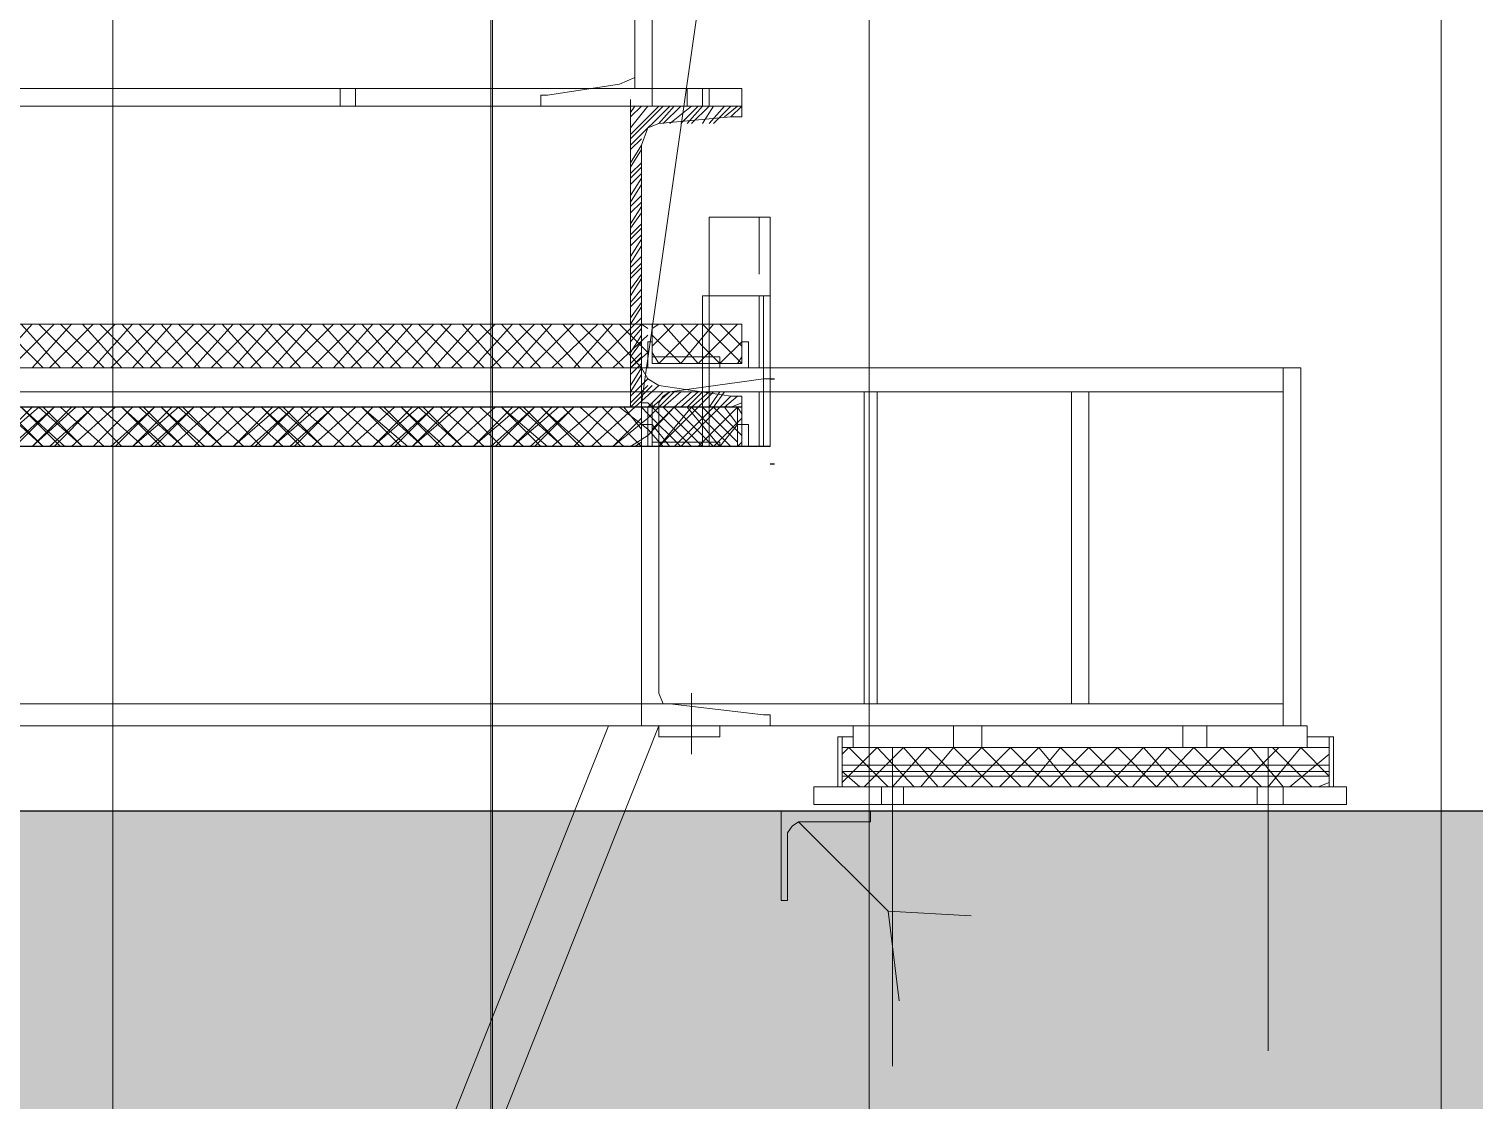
# Model space of a CAD drawing. Header units: millimetres. Extents: x 3220 to 226993, y 817 to 176024.
# Drawn here: x 158562 to 159520, y 145752 to 146462 of the extents above; entities that cross this region are included whole.
import ezdxf

# ---------------------------------------------------------------- set-up
doc = ezdxf.new("R2010")
doc.units = ezdxf.units.MM
doc.layers.add('Sichtbare Kanten(DIN)', color=7, linetype='Continuous', lineweight=50, true_color=0x3f3f3f)

# ---------------------------------------------------------------- blocks, each defined once
blk = doc.blocks.new('section 1-2')
h = blk.add_hatch()
h.set_pattern_fill('AR-CONC', color=256, scale=3)
h.set_pattern_definition([(50, (0, 2000), (546.554, -47.817), [57.15, -628.65]), (355, (0, 2000), (-105.73, 573.17), [45.72, -502.922]), (100.4514, (45.55, 1996), (440.824, 525.353), [48.57, -534.271]), (46.1842, (0, 2152.4), (813.237, -126.127), [85.725, -942.975]), (96.6356, (67.8, 2141.9), (712.212, 742.278), [72.855, -801.407]), (351.184, (0, 2152.4), (712.212, 742.278), [68.58, -754.38]), (21, (76.2, 2114.3), (454.843, -306.7956), [57.15, -628.65]), (326, (76.2, 2114.3), (185.406, 552.564), [45.72, -502.92]), (71.4514, (114.1, 2088.73), (640.249, 245.768), [48.57, -534.27]), (37.5, (0, 2000), (9.2658, 253.6651), [0, -496.824, 0, -510.54, 0, -504.825]), (7.5, (0, 2000), (200.459, 300.5417), [0, -291.084, 0, -485.394, 0, -192.405]), (327.5, (-169.93, 2000), (406.7718, -17.1862), [0, -190.5, 0, -594.36, 0, -788.67]), (317.5, (-246.13, 2000), (444.3875, 76.2795), [0, -247.65, 0, -394.716, 0, -560.07])])
h.paths.add_polyline_path([(0, 9500), (-250, 9500), (-250, 5000), (0, 5000)])
h.paths.add_polyline_path([(250, 9500), (0, 9500), (0, 5000), (250, 5000)])
h.paths.add_polyline_path([(0, 10000), (-250, 10000), (-250, 9500), (0, 9500)])
h.paths.add_polyline_path([(3000, 10000), (0, 10000), (0, 9500), (250, 9500), (3000, 9500)])
h.paths.add_polyline_path([(6000, 10000), (3000, 10000), (3000, 9500), (6000, 9500)])
h.paths.add_polyline_path([(9000, 10000), (6000, 10000), (6000, 9500), (9000, 9500)])
h.paths.add_polyline_path([(12000, 10000), (9000, 10000), (9000, 9500), (12000, 9500)])
h.paths.add_polyline_path([(15000, 10000), (12000, 10000), (12000, 9500), (15000, 9500)])
h.paths.add_polyline_path([(24000, 10000), (15000, 10000), (15000, 9500), (15250, 9500), (17750, 9500), (24000, 9500)])
h.paths.add_polyline_path([(24000, 9500), (23750, 9500), (23750, 5000), (24000, 5000)])
h.paths.add_polyline_path([(24250, 9500), (24000, 9500), (24000, 5000), (24250, 5000)])
h.paths.add_polyline_path([(24250, 10000), (24000, 10000), (24000, 9500), (24250, 9500)])
blk.add_lwpolyline([(-250, 5000), (-250, 10000), (24250, 10000), (24250, 4000)])
blk = doc.blocks.new('ligne broyage L 2')
at = {"color": 7, "linetype": 'Continuous', "lineweight": 5, "true_color": 0x000007}
for points in [[(655.3, 10216.99), (655.3, 11646.21), (666.87, 11646.21)], [(666.87, 11646.21), (666.87, 10216.99), (666.87, 10216.99)], [(655.3, 10379), (655.3, 10231.45), (655.3, 10231.45)], [(645.17, 10219.88), (655.3, 10224.22), (655.3, 10231.45)], [(-698.7, 10216.99), (700.14, 10216.99)], [(460.01, 10216.99), (460.01, 10205.41)], [(470.14, 10205.41), (470.14, 10216.99)], [(645.17, 10219.88), (597.44, 10212.65), (593.1, 10212.65), (593.1, 10205.41)], [(655.3, 10216.99), (666.87, 10216.99), (666.87, 10216.99)], [(666.87, 10205.41), (666.87, 10216.99), (666.87, 10216.99)], [(690.02, 10216.99), (690.02, 10205.41)], [(700.14, 10216.99), (726.18, 10216.99)], [(700.14, 10205.41), (726.18, 10205.41), (726.18, 10216.99)], [(700.14, 10205.41), (700.14, 10216.99)], [(704.48, 10205.41), (704.48, 10216.99)], [(652.41, 10205.41), (652.41, 10209.75)], [(-698.7, 10205.41), (700.14, 10205.41)], [(652.41, 10201.07), (655.3, 10205.41)], [(652.41, 10198.18), (659.64, 10205.41)], [(652.41, 10190.95), (663.98, 10205.41)], [(652.41, 10186.61), (671.21, 10205.41)], [(652.41, 10183.72), (674.11, 10205.41)], [(652.41, 10179.38), (678.45, 10205.41)], [(671.21, 10193.84), (681.34, 10205.41)], [(674.11, 10193.84), (685.68, 10205.41)], [(678.45, 10193.84), (692.91, 10205.41)], [(685.68, 10193.84), (697.25, 10205.41)], [(690.02, 10193.84), (700.14, 10205.41)], [(692.91, 10193.84), (704.48, 10205.41)], [(700.14, 10193.84), (707.38, 10205.41)], [(704.48, 10193.84), (714.61, 10205.41)], [(707.38, 10193.84), (718.95, 10205.41)], [(714.61, 10198.18), (723.29, 10205.41)], [(718.95, 10198.18), (726.18, 10205.41)], [(652.41, 10176.48), (659.64, 10183.72)], [(652.41, 10167.8), (659.64, 10179.38)], [(652.41, 10164.91), (659.64, 10176.48)], [(652.41, 10160.57), (659.64, 10167.8)], [(652.41, 10157.68), (659.64, 10164.91)], [(652.41, 10153.34), (659.64, 10160.57)], [(652.41, 10146.1), (659.64, 10157.68)], [(652.41, 10141.76), (659.64, 10153.34)], [(652.41, 10138.87), (659.64, 10146.1)], [(652.41, 10134.53), (659.64, 10141.76)], [(652.41, 10127.3), (659.64, 10138.87)], [(652.41, 10124.41), (659.64, 10134.53)], [(704.48, 10131.64), (744.99, 10131.64), (744.99, 10031.82)], [(704.48, 10031.82), (704.48, 10131.64), (704.48, 10131.64)], [(737.76, 10094.03), (737.76, 10131.64), (737.76, 10131.64)], [(652.41, 10120.07), (659.64, 10127.3)], [(652.41, 10117.17), (659.64, 10124.41)], [(652.41, 10112.83), (659.64, 10120.07)], [(652.41, 10105.6), (659.64, 10117.17)], [(652.41, 10101.26), (659.64, 10112.83)], [(652.41, 10098.37), (659.64, 10105.6)], [(652.41, 10094.03), (659.64, 10101.26)], [(652.41, 10091.13), (659.64, 10098.37)], [(652.41, 10083.9), (659.64, 10094.03)], [(652.41, 10079.56), (659.64, 10091.13)], [(652.41, 10075.22), (659.64, 10083.9)], [(652.41, 10072.33), (659.64, 10079.56)], [(652.41, 10065.1), (659.64, 10075.22)], [(700.14, 9979.75), (700.14, 10079.56)], [(740.65, 10079.56), (700.14, 10079.56), (700.14, 10079.56)], [(737.76, 10039.06), (737.76, 10079.56), (737.76, 10079.56)], [(740.65, 9979.75), (740.65, 10079.56)], [(652.41, 10060.76), (659.64, 10072.33)], [(652.41, 10057.86), (659.64, 10065.1)], [(737.76, 10031.82), (737.76, 10072.33)], [(-724.74, 10060.76), (726.18, 10060.76)], [(230.01, 10031.82), (256.04, 10060.76)], [(263.28, 10031.82), (234.35, 10060.76)], [(241.58, 10031.82), (270.51, 10060.76)], [(274.85, 10031.82), (248.81, 10060.76)], [(256.04, 10031.82), (282.08, 10060.76)], [(289.32, 10031.82), (260.38, 10060.76)], [(267.62, 10031.82), (296.55, 10060.76)], [(303.78, 10031.82), (274.85, 10060.76)], [(282.08, 10031.82), (311.01, 10060.76)], [(315.35, 10031.82), (289.32, 10060.76)], [(296.55, 10031.82), (322.59, 10060.76)], [(329.82, 10031.82), (300.89, 10060.76)], [(308.12, 10031.82), (337.05, 10060.76)], [(341.39, 10031.82), (315.35, 10060.76)], [(322.59, 10031.82), (348.63, 10060.76)], [(355.86, 10031.82), (326.93, 10060.76)], [(334.16, 10031.82), (363.09, 10060.76)], [(367.43, 10031.82), (341.39, 10060.76)], [(348.63, 10031.82), (377.56, 10060.76)], [(381.9, 10031.82), (352.97, 10060.76)], [(363.09, 10031.82), (389.13, 10060.76)], [(396.36, 10031.82), (367.43, 10060.76)], [(374.66, 10031.82), (403.6, 10060.76)], [(407.94, 10031.82), (381.9, 10060.76)], [(389.13, 10031.82), (415.17, 10060.76)], [(422.4, 10031.82), (393.47, 10060.76)], [(400.7, 10031.82), (429.63, 10060.76)], [(433.97, 10031.82), (407.94, 10060.76)], [(415.17, 10031.82), (441.21, 10060.76)], [(448.44, 10031.82), (419.51, 10060.76)], [(426.74, 10031.82), (455.67, 10060.76)], [(462.91, 10031.82), (433.97, 10060.76)], [(441.21, 10031.82), (470.14, 10060.76)], [(474.48, 10031.82), (448.44, 10060.76)], [(455.67, 10031.82), (481.71, 10060.76)], [(488.94, 10031.82), (460.01, 10060.76)], [(467.25, 10031.82), (496.18, 10060.76)], [(500.52, 10031.82), (474.48, 10060.76)], [(481.71, 10031.82), (507.75, 10060.76)], [(514.98, 10031.82), (486.05, 10060.76)], [(493.28, 10031.82), (522.22, 10060.76)], [(526.56, 10031.82), (500.52, 10060.76)], [(507.75, 10031.82), (533.79, 10060.76)], [(541.02, 10031.82), (512.09, 10060.76)], [(522.22, 10031.82), (548.25, 10060.76)], [(555.49, 10031.82), (526.56, 10060.76)], [(533.79, 10031.82), (562.72, 10060.76)], [(567.06, 10031.82), (541.02, 10060.76)], [(548.25, 10031.82), (574.29, 10060.76)], [(581.53, 10031.82), (552.59, 10060.76)], [(559.83, 10031.82), (588.76, 10060.76)], [(593.1, 10031.82), (567.06, 10060.76)], [(574.29, 10031.82), (600.33, 10060.76)], [(607.56, 10031.82), (578.63, 10060.76)], [(585.86, 10031.82), (614.8, 10060.76)], [(619.14, 10031.82), (593.1, 10060.76)], [(600.33, 10031.82), (630.71, 10060.76)], [(633.6, 10031.82), (607.56, 10060.76)], [(614.8, 10031.82), (640.83, 10060.76)], [(648.07, 10031.82), (619.14, 10060.76)], [(626.37, 10031.82), (655.3, 10060.76)], [(659.64, 10031.82), (633.6, 10060.76)], [(640.83, 10031.82), (663.98, 10053.52)], [(663.98, 10041.95), (645.17, 10060.76)], [(652.41, 10053.52), (659.64, 10060.76)], [(652.41, 10049.18), (659.64, 10057.86)], [(652.41, 10041.95), (659.64, 10053.52)], [(663.98, 10057.86), (659.64, 10060.76)], [(666.87, 10060.76), (666.87, 10034.72), (726.18, 10034.72)], [(726.18, 10060.76), (666.87, 10060.76)], [(666.87, 10057.86), (671.21, 10060.76)], [(666.87, 10046.29), (681.34, 10060.76)], [(685.68, 10034.72), (666.87, 10053.52)], [(671.21, 10034.72), (697.25, 10060.76)], [(697.25, 10034.72), (674.11, 10060.76)], [(685.68, 10034.72), (707.38, 10060.76)], [(711.72, 10034.72), (685.68, 10060.76)], [(697.25, 10034.72), (723.29, 10060.76)], [(726.18, 10034.72), (700.14, 10060.76)], [(726.18, 10046.29), (711.72, 10060.76)], [(726.18, 10034.72), (726.18, 10060.76)], [(652.41, 10039.06), (659.64, 10049.18)], [(666.87, 10034.72), (666.87, 10049.18), (663.98, 10049.18), (663.98, 10031.82), (730.52, 10031.82), (730.52, 10049.18), (726.18, 10049.18), (726.18, 10034.72)], [(711.72, 10034.72), (726.18, 10049.18)], [(652.41, 10034.72), (659.64, 10041.95)], [(652.41, 10031.82), (663.98, 10041.95)], [(652.41, 10031.82), (659.64, 10039.06)], [(652.41, 10027.49), (659.64, 10034.72)], [(671.21, 10034.72), (666.87, 10041.95)], [(723.29, 10034.72), (726.18, 10039.06)], [(652.41, 10020.25), (659.64, 10031.82)], [(652.41, 10015.91), (659.64, 10027.49)], [(1084.93, 9794.59), (1084.93, 10031.82), (1084.93, 10031.82)], [(-1084.93, 10015.91), (1084.93, 10015.91)], [(652.41, 10013.02), (663.98, 10024.59)], [(652.41, 10008.68), (663.98, 10020.25)], [(652.41, 10005.79), (666.87, 10020.25)], [(655.3, 10005.79), (671.21, 10020.25)], [(663.98, 10005.79), (674.11, 10015.91)], [(666.87, 10005.79), (678.45, 10015.91)], [(671.21, 10005.79), (681.34, 10015.91)], [(674.11, 10005.79), (685.68, 10015.91)], [(681.34, 10005.79), (692.91, 10015.91)], [(685.68, 10005.79), (697.25, 10015.91)], [(690.02, 10005.79), (700.14, 10015.91)], [(692.91, 10005.79), (704.48, 10015.91)], [(697.25, 10005.79), (707.38, 10015.91)], [(704.48, 10005.79), (711.72, 10015.91)], [(707.38, 10005.79), (714.61, 10015.91)], [(737.76, 9979.75), (737.76, 10015.91)], [(-658.19, 10005.79), (415.17, 10005.79)], [(659.64, 10005.79), (-413.72, 10005.79)], [(230.01, 9979.75), (260.38, 10005.79)], [(230.01, 9979.75), (256.04, 10005.79)], [(263.28, 9979.75), (234.35, 10005.79)], [(263.28, 9979.75), (237.24, 10005.79)], [(241.58, 9979.75), (270.51, 10005.79)], [(244.47, 9979.75), (270.51, 10005.79)], [(277.74, 9979.75), (248.81, 10005.79)], [(274.85, 9979.75), (248.81, 10005.79)], [(256.04, 9979.75), (284.98, 10005.79)], [(256.04, 9979.75), (282.08, 10005.79)], [(289.32, 9979.75), (260.38, 10005.79)], [(289.32, 9979.75), (263.28, 10005.79)], [(267.62, 9979.75), (296.55, 10005.79)], [(270.51, 9979.75), (296.55, 10005.79)], [(303.78, 9979.75), (274.85, 10005.79)], [(303.78, 9979.75), (274.85, 10005.79)], [(282.08, 9979.75), (311.01, 10005.79)], [(282.08, 9979.75), (311.01, 10005.79)], [(315.35, 9979.75), (289.32, 10005.79)], [(315.35, 9979.75), (289.32, 10005.79)], [(296.55, 9979.75), (322.59, 10005.79)], [(296.55, 9979.75), (322.59, 10005.79)], [(329.82, 9979.75), (300.89, 10005.79)], [(329.82, 9979.75), (300.89, 10005.79)], [(308.12, 9979.75), (337.05, 10005.79)], [(311.01, 9979.75), (337.05, 10005.79)], [(344.29, 9979.75), (315.35, 10005.79)], [(341.39, 9979.75), (315.35, 10005.79)], [(322.59, 9979.75), (352.97, 10005.79)], [(322.59, 9979.75), (348.63, 10005.79)], [(355.86, 9979.75), (326.93, 10005.79)], [(355.86, 9979.75), (329.82, 10005.79)], [(334.16, 9979.75), (363.09, 10005.79)], [(337.05, 9979.75), (363.09, 10005.79)], [(370.32, 9979.75), (341.39, 10005.79)], [(367.43, 9979.75), (341.39, 10005.79)], [(348.63, 9979.75), (377.56, 10005.79)], [(348.63, 9979.75), (377.56, 10005.79)], [(381.9, 9979.75), (352.97, 10005.79)], [(381.9, 9979.75), (355.86, 10005.79)], [(363.09, 9979.75), (389.13, 10005.79)], [(363.09, 9979.75), (389.13, 10005.79)], [(396.36, 9979.75), (367.43, 10005.79)], [(396.36, 9979.75), (367.43, 10005.79)], [(374.66, 9979.75), (403.6, 10005.79)], [(374.66, 9979.75), (403.6, 10005.79)], [(407.94, 9979.75), (381.9, 10005.79)], [(407.94, 9979.75), (381.9, 10005.79)], [(389.13, 9979.75), (419.51, 10005.79)], [(389.13, 9979.75), (415.17, 10005.79)], [(422.4, 9979.75), (393.47, 10005.79)], [(422.4, 9979.75), (393.47, 10005.79)], [(400.7, 9979.75), (429.63, 10005.79)], [(403.6, 9979.75), (429.63, 10005.79)], [(436.87, 9979.75), (407.94, 10005.79)], [(433.97, 9979.75), (407.94, 10005.79)], [(415.17, 9979.75), (445.55, 10005.79)], [(415.17, 9979.75), (441.21, 10005.79)], [(448.44, 9979.75), (419.51, 10005.79)], [(448.44, 9979.75), (422.4, 10005.79)], [(426.74, 9979.75), (455.67, 10005.79)], [(429.63, 9979.75), (455.67, 10005.79)], [(462.91, 9979.75), (433.97, 10005.79)], [(462.91, 9979.75), (433.97, 10005.79)], [(441.21, 9979.75), (470.14, 10005.79)], [(441.21, 9979.75), (470.14, 10005.79)], [(474.48, 9979.75), (448.44, 10005.79)], [(474.48, 9979.75), (448.44, 10005.79)], [(455.67, 9979.75), (481.71, 10005.79)], [(455.67, 9979.75), (481.71, 10005.79)], [(488.94, 9979.75), (460.01, 10005.79)], [(488.94, 9979.75), (460.01, 10005.79)], [(467.25, 9979.75), (496.18, 10005.79)], [(467.25, 9979.75), (496.18, 10005.79)], [(504.86, 9979.75), (474.48, 10005.79)], [(500.52, 9979.75), (474.48, 10005.79)], [(481.71, 9979.75), (512.09, 10005.79)], [(481.71, 9979.75), (507.75, 10005.79)], [(514.98, 9979.75), (486.05, 10005.79)], [(514.98, 9979.75), (488.94, 10005.79)], [(493.28, 9979.75), (522.22, 10005.79)], [(496.18, 9979.75), (522.22, 10005.79)], [(529.45, 9979.75), (500.52, 10005.79)], [(526.56, 9979.75), (500.52, 10005.79)], [(507.75, 9979.75), (538.13, 10005.79)], [(507.75, 9979.75), (533.79, 10005.79)], [(541.02, 9979.75), (512.09, 10005.79)], [(541.02, 9979.75), (514.98, 10005.79)], [(522.22, 9979.75), (548.25, 10005.79)], [(522.22, 9979.75), (548.25, 10005.79)], [(555.49, 9979.75), (526.56, 10005.79)], [(555.49, 9979.75), (526.56, 10005.79)], [(533.79, 9979.75), (562.72, 10005.79)], [(533.79, 9979.75), (562.72, 10005.79)], [(567.06, 9979.75), (541.02, 10005.79)], [(567.06, 9979.75), (541.02, 10005.79)], [(548.25, 9979.75), (578.63, 10005.79)], [(548.25, 9979.75), (574.29, 10005.79)], [(581.53, 9979.75), (552.59, 10005.79)], [(581.53, 9979.75), (552.59, 10005.79)], [(559.83, 9979.75), (588.76, 10005.79)], [(562.72, 9979.75), (588.76, 10005.79)], [(597.44, 9979.75), (567.06, 10005.79)], [(593.1, 9979.75), (567.06, 10005.79)], [(574.29, 9979.75), (604.67, 10005.79)], [(574.29, 9979.75), (600.33, 10005.79)], [(607.56, 9979.75), (578.63, 10005.79)], [(607.56, 9979.75), (581.53, 10005.79)], [(585.86, 9979.75), (614.8, 10005.79)], [(588.76, 9979.75), (614.8, 10005.79)], [(622.03, 9979.75), (593.1, 10005.79)], [(619.14, 9979.75), (593.1, 10005.79)], [(600.33, 9979.75), (630.71, 10005.79)], [(600.33, 9979.75), (630.71, 10005.79)], [(633.6, 9979.75), (607.56, 10005.79)], [(633.6, 9979.75), (607.56, 10005.79)], [(614.8, 9979.75), (640.83, 10005.79)], [(614.8, 9979.75), (640.83, 10005.79)], [(648.07, 9979.75), (619.14, 10005.79)], [(648.07, 9979.75), (619.14, 10005.79)], [(626.37, 9979.75), (655.3, 10005.79)], [(626.37, 9979.75), (655.3, 10005.79)], [(659.64, 9979.75), (633.6, 10005.79)], [(659.64, 9979.75), (633.6, 10005.79)], [(663.98, 9991.32), (645.17, 10005.79)], [(659.64, 9991.32), (648.07, 10005.79)], [(666.87, 10005.79), (663.98, 10008.68), (659.64, 10008.68)], [(711.72, 9979.75), (659.64, 9979.75), (659.64, 10008.68)], [(659.64, 10005.79), (659.64, 10008.68)], [(666.87, 10005.79), (663.98, 10008.68), (659.64, 10008.68)], [(711.72, 9979.75), (659.64, 9979.75), (659.64, 10008.68)], [(663.98, 10001.45), (659.64, 10005.79)], [(663.98, 9998.55), (671.21, 10005.79)], [(663.98, 9986.98), (681.34, 10005.79)], [(666.87, 10005.79), (666.87, 10008.68)], [(666.87, 9986.98), (666.87, 10005.79), (666.87, 10005.79)], [(666.87, 9991.32), (681.34, 10005.79)], [(692.91, 9979.75), (666.87, 10005.79)], [(666.87, 9986.98), (666.87, 10005.79), (666.87, 10005.79)], [(671.21, 9979.75), (697.25, 10005.79)], [(671.21, 9979.75), (692.91, 10005.79)], [(700.14, 9979.75), (674.11, 10005.79)], [(681.34, 9979.75), (707.38, 10005.79)], [(707.38, 9979.75), (681.34, 10005.79)], [(685.68, 9979.75), (711.72, 10005.79)], [(711.72, 9979.75), (690.02, 10005.79)], [(718.95, 9979.75), (692.91, 10005.79)], [(697.25, 9979.75), (723.29, 10005.79)], [(697.25, 9979.75), (723.29, 10005.79)], [(723.29, 9982.64), (700.14, 10005.79)], [(726.18, 9986.98), (707.38, 10005.79)], [(711.72, 10005.79), (718.95, 10013.02)], [(714.61, 10005.79), (723.29, 10013.02)], [(723.29, 9994.21), (714.61, 10005.79)], [(718.95, 10005.79), (726.18, 10008.68)], [(726.18, 10001.45), (723.29, 10005.79)], [(726.18, 10005.79), (726.18, 10008.68)], [(640.83, 9979.75), (659.64, 9998.55)], [(640.83, 9979.75), (663.98, 9998.55)], [(685.68, 9979.75), (663.98, 10001.45)], [(707.38, 9979.75), (726.18, 9998.55)], [(652.41, 9979.75), (663.98, 9986.98)], [(674.11, 9979.75), (663.98, 9991.32)], [(678.45, 9979.75), (666.87, 9994.21)], [(666.87, 9986.98), (666.87, 9982.64), (707.38, 9982.64)], [(666.87, 9986.98), (666.87, 9982.64), (707.38, 9982.64)], [(711.72, 9979.75), (723.29, 9994.21)], [(-743.54, 9979.75), (744.99, 9979.75)], [(655.3, 9979.75), (659.64, 9982.64)], [(666.87, 9979.75), (666.87, 9982.64)], [(711.72, 9979.75), (711.72, 9982.64), (707.38, 9982.64)], [(711.72, 9979.75), (711.72, 9982.64), (707.38, 9982.64)], [(711.72, 9979.75), (711.72, 9982.64), (711.72, 9982.64)], [(711.72, 9979.75), (711.72, 9982.64), (711.72, 9982.64)], [(723.29, 9979.75), (726.18, 9982.64)], [(-1084.93, 9809.05), (1084.93, 9809.05), (1084.93, 9809.05)], [(92.58, 8424.67), (637.94, 9794.59)], [(792.73, 9775.78), (797.07, 9780.12)], [(792.73, 9756.97), (815.87, 9780.12)], [(823.1, 9754.08), (797.07, 9780.12)], [(807.19, 9754.08), (833.23, 9780.12)], [(840.46, 9754.08), (815.87, 9780.12)], [(826, 9754.08), (849.14, 9780.12)], [(856.38, 9754.08), (833.23, 9780.12)], [(844.8, 9754.08), (866.5, 9780.12)], [(875.18, 9754.08), (849.14, 9780.12)], [(859.27, 9754.08), (885.31, 9780.12)], [(892.54, 9754.08), (866.5, 9780.12)], [(878.07, 9754.08), (904.11, 9780.12)], [(911.35, 9754.08), (885.31, 9780.12)], [(896.88, 9754.08), (922.92, 9780.12)], [(930.15, 9754.08), (904.11, 9780.12)], [(915.69, 9754.08), (937.38, 9780.12)], [(944.62, 9754.08), (922.92, 9780.12)], [(930.15, 9754.08), (956.19, 9780.12)], [(963.42, 9754.08), (937.38, 9780.12)], [(948.96, 9754.08), (974.99, 9780.12)], [(982.23, 9754.08), (956.19, 9780.12)], [(967.76, 9754.08), (992.35, 9780.12)], [(1001.03, 9754.08), (974.99, 9780.12)], [(985.12, 9754.08), (1008.27, 9780.12)], [(1015.5, 9754.08), (992.35, 9780.12)], [(1001.03, 9754.08), (1025.63, 9780.12)], [(1034.3, 9754.08), (1008.27, 9780.12)], [(1018.39, 9754.08), (1044.43, 9780.12)], [(1051.66, 9754.08), (1025.63, 9780.12)], [(1037.2, 9754.08), (1063.24, 9780.12)], [(1070.47, 9754.08), (1044.43, 9780.12)], [(1056, 9754.08), (1082.04, 9780.12)], [(1084.93, 9754.08), (1063.24, 9780.12)], [(1074.81, 9754.08), (1096.51, 9780.12)], [(1103.74, 9754.08), (1077.7, 9780.12)], [(1089.27, 9754.08), (1115.31, 9775.78)], [(1115.31, 9761.31), (1096.51, 9780.12)], [(792.73, 9768.55), (1115.31, 9768.55)], [(1115.31, 9764.21), (792.73, 9764.21)], [(804.3, 9754.08), (792.73, 9764.21)], [(792.73, 9761.31), (1115.31, 9761.31)], [(1108.08, 9754.08), (1115.31, 9756.97)], [(-743.54, 9738.17), (744.99, 9738.17)], [(1001.03, 9738.17), (744.99, 9738.17), (744.99, 9738.17)], [(763.79, 9730.94), (811.53, 9730.94), (811.53, 9738.17), (752.22, 9738.17)], [(752.22, 9678.86), (752.22, 9738.17), (752.22, 9738.17)], [(763.79, 9730.94), (759.45, 9728.04), (756.56, 9723.7), (756.56, 9683.2)], [(752.22, 9678.86), (756.56, 9678.86), (756.56, 9683.2)]]:
    blk.add_lwpolyline(points, dxfattribs=at)
at = {"color": 7, "linetype": 'Continuous', "lineweight": 15, "true_color": 0x000007}
for points in [[(752.22, 10656.75), (659.64, 10008.68), (659.64, 10008.68)], [(-698.7, 10205.41), (700.14, 10205.41)], [(-650.96, 10205.41), (652.41, 10205.41)], [(726.18, 10008.68), (726.18, 10005.79), (652.41, 10005.79), (652.41, 10205.41), (726.18, 10205.41), (726.18, 10201.07)], [(718.95, 10198.18), (671.21, 10193.84), (663.98, 10190.95), (659.64, 10179.38), (659.64, 10031.82), (663.98, 10024.59), (671.21, 10020.25), (718.95, 10013.02)], [(718.95, 10198.18), (726.18, 10198.18), (726.18, 10201.07)], [(666.87, 10060.76), (659.64, 10060.76), (659.64, 10060.76)], [(711.72, 10031.82), (659.64, 10031.82), (659.64, 10060.76)], [(666.87, 10041.95), (666.87, 10060.76), (666.87, 10060.76)], [(666.87, 10041.95), (666.87, 10039.06), (707.38, 10039.06)], [(711.72, 10034.72), (711.72, 10039.06), (707.38, 10039.06)], [(711.72, 10031.82), (711.72, 10034.72), (711.72, 10034.72)], [(1084.93, 10031.82), (-1084.93, 10031.82)], [(659.64, 10031.82), (659.64, 9794.59), (744.99, 9794.59)], [(659.64, 10031.82), (744.99, 10031.82), (744.99, 10031.82)], [(740.65, 10024.59), (744.99, 10024.59), (744.99, 10027.49)], [(744.99, 10027.49), (744.99, 10031.82), (744.99, 10031.82)], [(740.65, 10024.59), (678.45, 10015.91), (674.11, 10013.02), (671.21, 10008.68), (671.21, 9816.28)], [(-724.74, 10005.79), (726.18, 10005.79), (726.18, 10005.79)], [(663.98, 9979.75), (663.98, 10005.79), (723.29, 10005.79), (723.29, 9979.75)], [(666.87, 9979.75), (666.87, 10005.79), (726.18, 10005.79)], [(726.18, 10008.68), (726.18, 10013.02), (718.95, 10013.02)], [(726.18, 9979.75), (726.18, 10005.79), (726.18, 10005.79)], [(671.21, 9816.28), (674.11, 9809.05), (678.45, 9809.05)], [(678.45, 9809.05), (740.65, 9801.82), (740.65, 9801.82)], [(744.99, 9794.59), (744.99, 9801.82), (740.65, 9801.82)], [(-1084.93, 9794.59), (1084.93, 9794.59)], [(671.21, 9794.59), (-669.77, 9794.59), (-669.77, 9794.59)], [(818.76, 9742.51), (818.76, 9754.08)], [(833.23, 9742.51), (833.23, 9754.08)], [(1067.58, 9742.51), (1067.58, 9754.08)], [(1084.93, 9742.51), (1084.93, 9754.08)], [(763.79, 9730.94), (823.1, 9671.63), (830.34, 9612.32)], [(823.1, 9671.63), (878.07, 9668.73), (878.07, 9668.73)]]:
    blk.add_lwpolyline(points, dxfattribs=at)
at = {"color": 5, "linetype": 'Continuous', "lineweight": 5, "true_color": 0x000005}
for points in [[(704.48, 10079.56), (744.99, 10079.56), (744.99, 9979.75)], [(704.48, 9979.75), (704.48, 10079.56), (704.48, 10079.56)], [(737.76, 10039.06), (737.76, 10079.56), (737.76, 10079.56)], [(737.76, 9979.75), (737.76, 10015.91), (737.76, 10015.91)], [(792.73, 9787.35), (789.83, 9787.35), (789.83, 9754.08), (792.73, 9754.08), (792.73, 9787.35), (799.96, 9787.35)], [(1100.85, 9787.35), (1115.31, 9787.35), (1115.31, 9787.35)]]:
    blk.add_lwpolyline(points, dxfattribs=at)
at = {"color": 1, "linetype": 'Continuous', "lineweight": 5, "true_color": 0x000001}
for points in [[(-658.19, 10060.76), (415.17, 10060.76), (415.17, 10060.76)], [(-743.54, 10031.82), (744.99, 10031.82), (744.99, 10031.82)], [(711.72, 9794.59), (671.21, 9794.59)], [(711.72, 9794.59), (671.21, 9794.59)], [(671.21, 9787.35), (711.72, 9787.35)], [(671.21, 9787.35), (711.72, 9787.35)], [(826, 9568.92), (826, 9780.12)], [(1074.81, 9579.05), (1074.81, 9780.12)]]:
    blk.add_lwpolyline(points, dxfattribs=at)
at = {"color": 7, "linetype": 'Continuous', "lineweight": 5, "true_color": 0x000007}
for points in [[(1096.51, 9794.59), (1096.51, 10031.82), (1084.93, 10031.82), (1084.93, 9794.59)], [(815.87, 9809.05), (815.87, 10015.91), (807.19, 10015.91), (807.19, 9809.05)], [(956.19, 9809.05), (956.19, 10015.91), (944.62, 10015.91), (944.62, 9809.05)], [(1100.85, 9780.12), (1100.85, 9794.59), (799.96, 9794.59), (799.96, 9780.12)], [(885.31, 9780.12), (885.31, 9794.59), (866.5, 9794.59), (866.5, 9780.12)], [(1034.3, 9780.12), (1034.3, 9794.59), (1018.39, 9794.59), (1018.39, 9780.12)], [(1115.31, 9754.08), (1115.31, 9780.12), (792.73, 9780.12), (792.73, 9754.08)]]:
    blk.add_lwpolyline(points, close=True, dxfattribs=at)
at = {"color": 7, "linetype": 'Continuous', "lineweight": -2, "true_color": 0x000007}
for points in [[(744.99, 10024.59), (747.88, 10024.59), (747.88, 10024.59)], [(726.18, 10005.79), (-724.74, 10005.79), (-724.74, 10005.79)], [(744.99, 9979.75), (-743.54, 9979.75), (-743.54, 9979.75)], [(744.99, 9968.18), (747.88, 9968.18), (747.88, 9968.18)]]:
    blk.add_lwpolyline(points, dxfattribs=at)
at = {"color": 5, "linetype": 'Continuous', "lineweight": 5, "true_color": 0x000005}
for points in [[(723.29, 9979.75), (663.98, 9979.75), (663.98, 9994.21), (659.64, 9994.21), (659.64, 9979.75), (726.18, 9979.75), (726.18, 9994.21), (723.29, 9994.21)], [(726.18, 9979.75), (666.87, 9979.75), (666.87, 9994.21), (663.98, 9994.21), (663.98, 9979.75), (730.52, 9979.75), (730.52, 9994.21), (726.18, 9994.21)], [(1118.21, 9754.08), (1118.21, 9787.35), (1115.31, 9787.35), (1115.31, 9754.08)]]:
    blk.add_lwpolyline(points, close=True, dxfattribs=at)
at = {"color": 1, "linetype": 'Continuous', "lineweight": 5, "true_color": 0x000001}
for points in [[(692.91, 9775.78), (692.91, 9816.28)], [(671.21, 9794.59), (671.21, 9787.35)], [(711.72, 9787.35), (711.72, 9794.59)]]:
    blk.add_lwpolyline(points, close=True, dxfattribs=at)
at = {"color": 11, "linetype": 'Continuous', "lineweight": 9, "true_color": 0x00000b}
blk.add_lwpolyline([(740.65, 9801.82), (744.99, 9801.82), (744.99, 9801.82)], dxfattribs=at)
at = {"color": 7, "linetype": 'Continuous', "lineweight": 20, "true_color": 0x000007}
blk.add_lwpolyline([(125.85, 8424.67), (671.21, 9794.59), (671.21, 9794.59)], dxfattribs=at)
at = {"color": 7, "linetype": 'Continuous', "lineweight": 15, "true_color": 0x000007}
blk.add_lwpolyline([(1126.89, 9742.51), (1126.89, 9754.08), (773.92, 9754.08), (773.92, 9742.51)], close=True, dxfattribs=at)
blk = doc.blocks.new('be 500 gain 2000')
at = {"layer": 'Sichtbare Kanten(DIN)', "color": 5, "lineweight": 0}
for p, q in [((0, -291), (0, 291)), ((8, 291), (0, 291)), ((8, 291), (8, -291)), ((1992, -291), (1992, 291)), ((1992, 291), (2000, 291)), ((2000, 291), (2000, -291)), ((1992, 250.5), (8, 250.5)), ((8, 1), (1992, 1)), ((1992, 0), (8, 0)), ((1992, -250.5), (8, -250.5)), ((8, -291), (0, -291)), ((1992, -291), (2000, -291))]:
    blk.add_line(p, q, dxfattribs=at)
blk = doc.blocks.new('153')
at = {"color": 5, "lineweight": 0, "rotation": 270}
for p in [(-440, 16218.23), (440, 16218.23)]:
    blk.add_blockref('be 500 gain 2000', p, dxfattribs=at)

msp = doc.modelspace()

# ---------------------------------------------------------------- block references
for name, p in [('section 1-2', (149308.23, 135943.7)), ('153', (159308.23, 131443.7)), ('ligne broyage L 2', (158308.23, 136205.53))]:
    msp.add_blockref(name, p)

doc.saveas('drawing.dxf')
